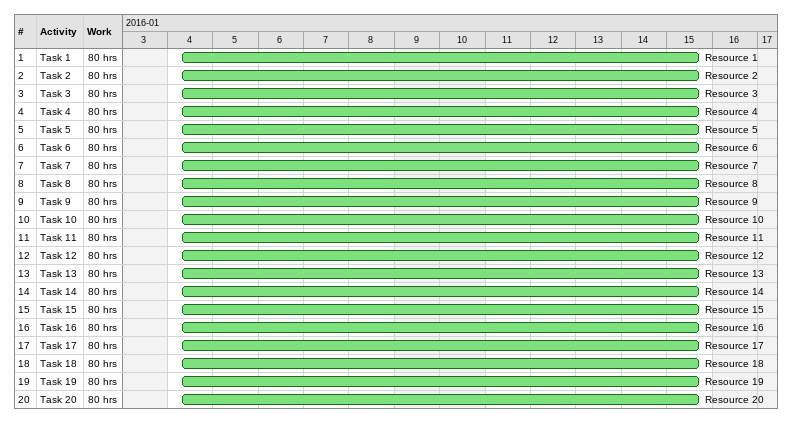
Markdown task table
| ID | Task | Start | Finish | Resources | Work (h) |
|---|---|---|---|---|---|
| 1 | Task 1 | 2016-01-04 | 2016-01-15 | Resource 1 | 80 |
| 2 | Task 2 | 2016-01-04 | 2016-01-15 | Resource 2 | 80 |
| 3 | Task 3 | 2016-01-04 | 2016-01-15 | Resource 3 | 80 |
| 4 | Task 4 | 2016-01-04 | 2016-01-15 | Resource 4 | 80 |
| 5 | Task 5 | 2016-01-04 | 2016-01-15 | Resource 5 | 80 |
| 6 | Task 6 | 2016-01-04 | 2016-01-15 | Resource 6 | 80 |
| 7 | Task 7 | 2016-01-04 | 2016-01-15 | Resource 7 | 80 |
| 8 | Task 8 | 2016-01-04 | 2016-01-15 | Resource 8 | 80 |
| 9 | Task 9 | 2016-01-04 | 2016-01-15 | Resource 9 | 80 |
| 10 | Task 10 | 2016-01-04 | 2016-01-15 | Resource 10 | 80 |
| 11 | Task 11 | 2016-01-04 | 2016-01-15 | Resource 11 | 80 |
| 12 | Task 12 | 2016-01-04 | 2016-01-15 | Resource 12 | 80 |
| 13 | Task 13 | 2016-01-04 | 2016-01-15 | Resource 13 | 80 |
| 14 | Task 14 | 2016-01-04 | 2016-01-15 | Resource 14 | 80 |
| 15 | Task 15 | 2016-01-04 | 2016-01-15 | Resource 15 | 80 |
| 16 | Task 16 | 2016-01-04 | 2016-01-15 | Resource 16 | 80 |
| 17 | Task 17 | 2016-01-04 | 2016-01-15 | Resource 17 | 80 |
| 18 | Task 18 | 2016-01-04 | 2016-01-15 | Resource 18 | 80 |
| 19 | Task 19 | 2016-01-04 | 2016-01-15 | Resource 19 | 80 |
| 20 | Task 20 | 2016-01-04 | 2016-01-15 | Resource 20 | 80 |
